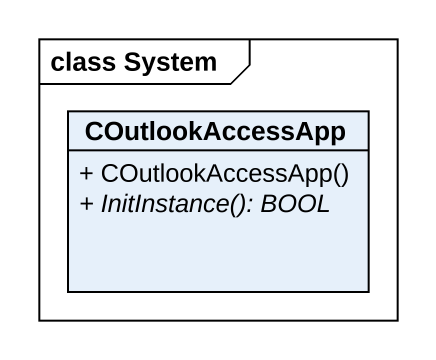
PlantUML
@startuml
mainframe class System
hide circle
hide empty members
skinparam classAttributeIconSize 0
class COutlookAccessApp {
  + COutlookAccessApp()
  {abstract} + InitInstance(): BOOL
}
@enduml
